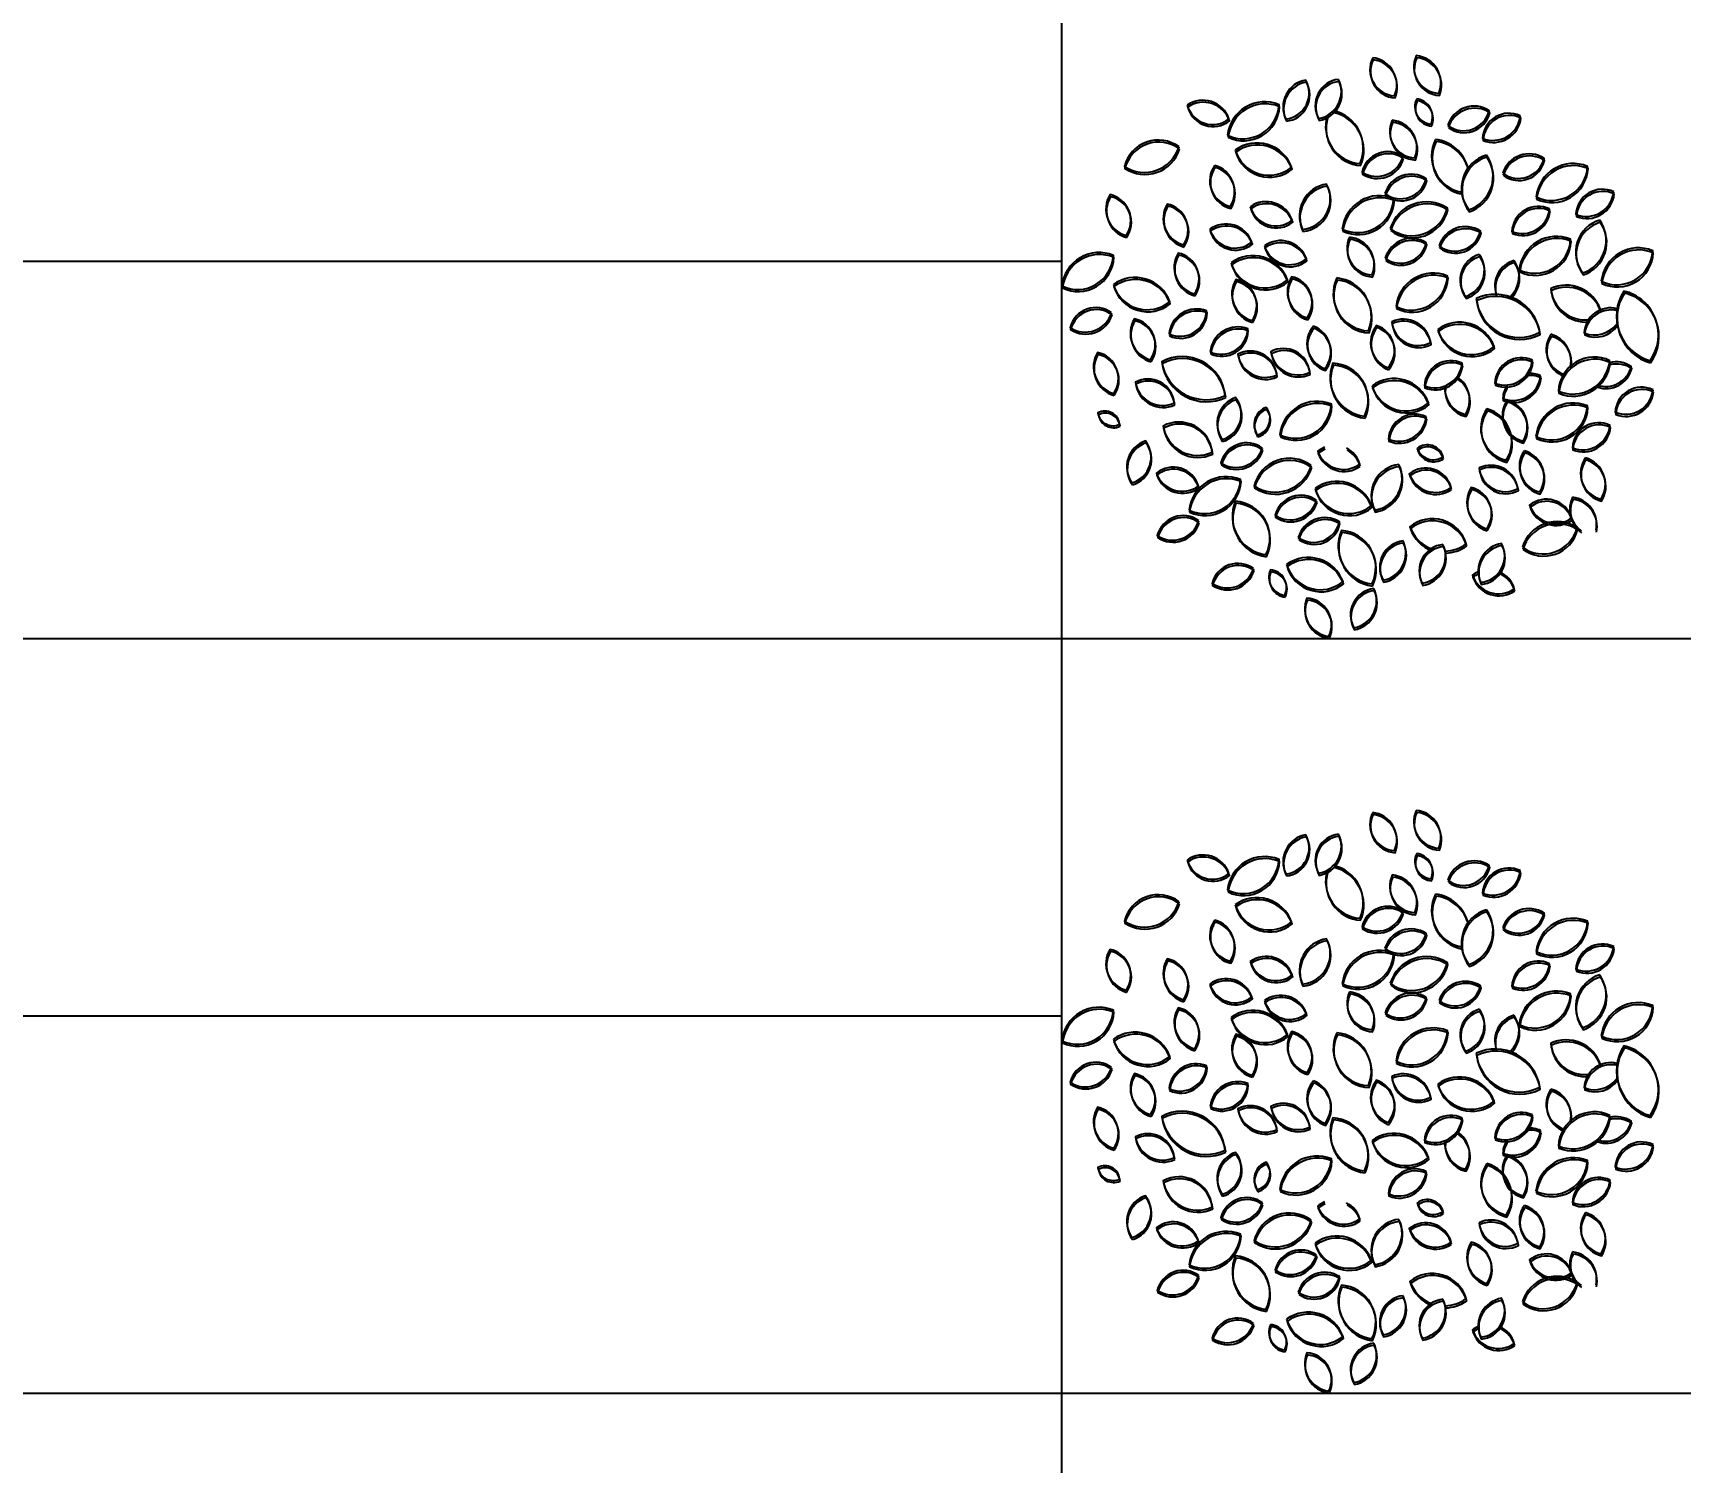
# Model space of a CAD drawing. Header units: inches. Extents: x 4350 to 28384, y -6772 to 993.
# Drawn here: x 15309.9 to 15389, y -1349.7 to -1281.5 of the extents above; entities that cross this region are included whole.
import ezdxf

# ---------------------------------------------------------------- set-up
doc = ezdxf.new("R2010")
doc.units = ezdxf.units.IN
doc.header["$MEASUREMENT"] = 0
doc.layers.add('ARREDAMENTO', color=2, linetype='Continuous', lineweight=18)
doc.layers.add('QUOTE', color=3, linetype='Continuous', lineweight=9)
doc.layers.add('ARREDI_attrezzature', color=7, linetype='Continuous')
doc.styles.get("Standard").update_dxf_attribs({"font": 'arial.ttf'})
doc.dimstyles.new('ook', dxfattribs={"dimtxt": 15, "dimasz": 10, "dimexe": 10, "dimexo": 10, "dimgap": 5, "dimtad": 1, "dimtoh": 1, "dimdec": 0, "dimzin": 0, "dimdsep": 46, "dimtxsty": 'Standard', "dimblk": 'OBLIQUE', "dimcen": 0.09, "dimdle": 10, "dimadec": 0, "dimazin": 0, "dimtfac": 1, "dimtdec": 0, "dimtofl": 0, "dimtmove": 0, "dimatfit": 3, "dimldrblk": 'OBLIQUE', "dimfxl": 1, "dimtfill": 2, "dimtfillclr": 1, "dimtolj": 1, "dimtzin": 0, "dimarcsym": 0})

# ---------------------------------------------------------------- blocks, each defined once
blk = doc.blocks.new('_Oblique')
at = {"color": 0, "linetype": 'ByBlock', "lineweight": -2}
blk.add_line((-0.5, -0.5), (0.5, 0.5), dxfattribs=at)
blk = doc.blocks.new('*D96')
at = {"layer": 'Defpoints', "color": 0, "transparency": 16777216}
for p in [(15335.606, -819.222), (15199.687, -1419.222), (15388.969, -1419.222)]:
    blk.add_point(p, dxfattribs=at)
at = {"layer": 'QUOTE', "color": 0, "lineweight": -2, "transparency": 16777216}
for p, q in [((15199.687, -809.222), (15199.687, -1429.222)), ((15325.606, -819.222), (15189.687, -819.222)), ((15378.969, -1419.222), (15189.687, -1419.222))]:
    blk.add_line(p, q, dxfattribs=at)
at = {"layer": 'QUOTE', "color": 0, "lineweight": -2, "transparency": 16777216, "xscale": 10, "yscale": 10, "zscale": 10}
for p, rotation in [((15199.687, -819.222), 90), ((15199.687, -1419.222), 270)]:
    blk.add_blockref('_Oblique', p, dxfattribs=dict(at, rotation=rotation))
at = {"layer": 'QUOTE', "color": 0, "transparency": 16777216, "insert": (15187.084, -1119.222), "char_height": 15, "attachment_point": 5, "rotation": 90, "bg_fill": 1, "box_fill_scale": 1.25, "bg_fill_color": 1, "bg_fill_transparency": 0}
blk.add_mtext('\\A1;600', dxfattribs=at)

msp = doc.modelspace()

# ---------------------------------------------------------------- linework, layer by layer
at = {"layer": 'ARREDAMENTO', "linetype": 'ByBlock', "lineweight": -3}
for points in [[(15375.872, -1282.576, 0.535384), (15376.949, -1284.376, 0.500203)], [(15373.793, -1282.676, 0.535384), (15374.833, -1284.497, 0.500203)], [(15373.82, -1282.773, 0.535384), (15374.859, -1284.595, 0.500203)], [(15375.898, -1282.674, 0.535384), (15376.975, -1284.474, 0.500203)], [(15369.651, -1285.609, 0.535384), (15370.602, -1283.74, 0.500203)], [(15369.677, -1285.706, 0.535384), (15370.628, -1283.837, 0.500203)], [(15372.163, -1283.71, 0.535384), (15371.212, -1285.579, 0.500203)], [(15372.189, -1283.807, 0.535384), (15371.238, -1285.676, 0.500203)], [(15364.942, -1284.945, 0.535384), (15366.937, -1285.591, 0.500203)], [(15364.967, -1285.041, 0.535384), (15366.962, -1285.688, 0.500203)], [(15366.867, -1286.374, 0.535384), (15369.323, -1284.916, 0.500203)], [(15366.893, -1286.47, 0.535384), (15369.349, -1285.013, 0.500203)], [(15375.892, -1284.639, 0.535384), (15376.579, -1285.842, 0.500203)], [(15375.918, -1284.737, 0.535384), (15376.605, -1285.94, 0.500203)], [(15377.378, -1285.906, 0.535384), (15379.353, -1285.203, 0.500203)], [(15374.726, -1285.658, 0.535384), (15375.803, -1287.457, 0.500203)], [(15374.752, -1285.756, 0.535384), (15375.829, -1287.555, 0.500203)], [(15377.403, -1286.004, 0.535384), (15379.379, -1285.301, 0.500203)], [(15380.835, -1285.45, 0.535384), (15379.032, -1286.52, 0.500203)], [(15380.861, -1285.549, 0.535384), (15379.057, -1286.619, 0.500203)], [(15364.553, -1286.932, 0.535384), (15361.95, -1287.859, 0.500203)], [(15364.578, -1287.029, 0.535384), (15361.976, -1287.955, 0.500203)], [(15367.233, -1287.084, 0.535384), (15369.923, -1287.898, 0.500203)], [(15367.259, -1287.181, 0.535384), (15369.948, -1287.995, 0.500203)], [(15375.243, -1287.391, 0.535384), (15373.283, -1288.135, 0.500203)], [(15375.269, -1287.489, 0.535384), (15373.308, -1288.233, 0.500203)], [(15379.219, -1287.322, 0.535384), (15378.383, -1289.926, 0.500203)], [(15379.994, -1288.184, 0.535384), (15381.97, -1287.48, 0.500203)], [(15366.26, -1287.81, 0.535384), (15366.997, -1289.773, 0.500203)], [(15366.286, -1287.906, 0.535384), (15367.022, -1289.87, 0.500203)], [(15379.245, -1287.42, 0.535384), (15378.408, -1290.024, 0.500203)], [(15380.019, -1288.282, 0.535384), (15381.995, -1287.579, 0.500203)], [(15381.586, -1289.316, 0.535384), (15384.042, -1287.859, 0.500203)], [(15381.611, -1289.415, 0.535384), (15384.067, -1287.958, 0.500203)], [(15370.442, -1290.865, 0.535384), (15371.596, -1288.702, 0.500203)], [(15370.467, -1290.962, 0.535384), (15371.621, -1288.799, 0.500203)], [(15374.375, -1289.154, 0.535384), (15376.35, -1288.45, 0.500203)], [(15374.4, -1289.252, 0.535384), (15376.376, -1288.548, 0.500203)], [(15362.028, -1291.161, 0.535384), (15361.263, -1289.208, 0.500203)], [(15362.053, -1291.257, 0.535384), (15361.288, -1289.304, 0.500203)], [(15364.762, -1291.608, 0.535384), (15363.997, -1289.656, 0.500203)], [(15367.955, -1289.782, 0.535384), (15369.95, -1290.428, 0.500203)], [(15367.98, -1289.878, 0.535384), (15369.975, -1290.525, 0.500203)], [(15372.344, -1290.848, 0.535384), (15374.8, -1289.39, 0.500203)], [(15372.369, -1290.945, 0.535384), (15374.826, -1289.488, 0.500203)], [(15374.626, -1290.823, 0.535384), (15377.354, -1289.852, 0.500203)], [(15374.651, -1290.921, 0.535384), (15377.379, -1289.95, 0.500203)], [(15385.29, -1289.076, 0.535384), (15383.487, -1290.146, 0.500203)], [(15385.315, -1289.176, 0.535384), (15383.512, -1290.246, 0.500203)], [(15364.787, -1291.705, 0.535384), (15364.022, -1289.752, 0.500203)], [(15382.234, -1289.891, 0.535384), (15380.431, -1290.962, 0.500203)], [(15382.259, -1289.99, 0.535384), (15380.456, -1291.06, 0.500203)], [(15384.626, -1290.427, 0.535384), (15383.819, -1292.94, 0.500203)], [(15366.021, -1290.86, 0.535384), (15368.028, -1291.468, 0.500203)], [(15366.046, -1290.957, 0.535384), (15368.053, -1291.565, 0.500203)], [(15372.688, -1291.239, 0.535384), (15373.765, -1293.038, 0.500203)], [(15374.39, -1292.243, 0.535384), (15376.351, -1291.499, 0.500203)], [(15376.959, -1291.654, 0.535384), (15378.934, -1290.95, 0.500203)], [(15376.984, -1291.752, 0.535384), (15378.959, -1291.049, 0.500203)], [(15380.779, -1292.793, 0.535384), (15383.235, -1291.336, 0.500203)], [(15380.804, -1292.892, 0.535384), (15383.26, -1291.435, 0.500203)], [(15384.651, -1290.526, 0.535384), (15383.843, -1293.039, 0.500203)], [(15358.969, -1293.563, 0.535384), (15361.425, -1292.105, 0.500203)], [(15358.993, -1293.658, 0.535384), (15361.45, -1292.201, 0.500203)], [(15365.284, -1293.945, 0.535384), (15364.519, -1291.993, 0.500203)], [(15365.308, -1294.041, 0.535384), (15364.543, -1292.089, 0.500203)], [(15368.625, -1291.654, 0.535384), (15370.633, -1292.262, 0.500203)], [(15368.65, -1291.751, 0.535384), (15370.657, -1292.359, 0.500203)], [(15372.713, -1291.336, 0.535384), (15373.789, -1293.136, 0.500203)], [(15374.415, -1292.341, 0.535384), (15376.375, -1291.597, 0.500203)], [(15378.879, -1292.065, 0.535384), (15378.236, -1294.061, 0.500203)], [(15384.698, -1293.339, 0.535384), (15387.154, -1291.882, 0.500203)], [(15384.723, -1293.438, 0.535384), (15387.179, -1291.981, 0.500203)], [(15367.037, -1292.458, 0.535384), (15369.727, -1293.272, 0.500203)], [(15367.062, -1292.554, 0.535384), (15369.751, -1293.369, 0.500203)], [(15378.904, -1292.163, 0.535384), (15378.26, -1294.159, 0.500203)], [(15361.422, -1293.498, 0.535384), (15364.112, -1294.313, 0.500203)], [(15361.447, -1293.594, 0.535384), (15364.136, -1294.409, 0.500203)], [(15368.033, -1295.211, 0.535384), (15367.268, -1293.258, 0.500203)], [(15368.057, -1295.307, 0.535384), (15367.292, -1293.355, 0.500203)], [(15370.667, -1295.085, 0.535384), (15369.93, -1293.122, 0.500203)], [(15370.691, -1295.182, 0.535384), (15369.955, -1293.219, 0.500203)], [(15372.082, -1293.182, 0.535384), (15373.593, -1295.705, 0.500203)], [(15372.107, -1293.28, 0.535384), (15373.617, -1295.803, 0.500203)], [(15374.906, -1294.547, 0.535384), (15377.362, -1293.089, 0.500203)], [(15374.93, -1294.644, 0.535384), (15377.387, -1293.187, 0.500203)], [(15378.733, -1294.165, 0.535384), (15381.763, -1295.774, 0.500203)], [(15378.758, -1294.263, 0.535384), (15381.787, -1295.873, 0.500203)], [(15387.021, -1297.133, 0.535384), (15385.773, -1293.806, 0.500203)], [(15387.045, -1297.233, 0.535384), (15385.797, -1293.906, 0.500203)], [(15361.336, -1294.844, 0.535384), (15359.36, -1295.548, 0.500203)], [(15361.36, -1294.94, 0.535384), (15359.384, -1295.643, 0.500203)], [(15363.193, -1297.082, 0.535384), (15362.428, -1295.13, 0.500203)], [(15363.217, -1297.178, 0.535384), (15362.452, -1295.225, 0.500203)], [(15364.08, -1295.851, 0.535384), (15365.867, -1294.755, 0.500203)], [(15364.104, -1295.947, 0.535384), (15365.892, -1294.851, 0.500203)], [(15374.701, -1295.27, 0.535384), (15376.552, -1296.253, 0.500203)], [(15374.725, -1295.367, 0.535384), (15376.576, -1296.352, 0.500203)], [(15366.044, -1296.708, 0.535384), (15367.832, -1295.612, 0.500203)], [(15366.068, -1296.804, 0.535384), (15367.856, -1295.708, 0.500203)], [(15370.97, -1295.48, 0.535384), (15371.515, -1297.505, 0.500203)], [(15370.994, -1295.577, 0.535384), (15371.539, -1297.602, 0.500203)], [(15374.519, -1297.472, 0.535384), (15373.974, -1295.447, 0.500203)], [(15374.543, -1297.57, 0.535384), (15373.998, -1295.545, 0.500203)], [(15376.893, -1295.634, 0.535384), (15379.583, -1296.448, 0.500203)], [(15376.917, -1295.732, 0.535384), (15379.607, -1296.547, 0.500203)], [(15361.437, -1298.689, 0.535384), (15360.672, -1296.736, 0.500203)], [(15361.461, -1298.784, 0.535384), (15360.696, -1296.832, 0.500203)], [(15369.214, -1297.801, 0.535384), (15367.362, -1296.817, 0.500203)], [(15369.237, -1297.898, 0.535384), (15367.386, -1296.914, 0.500203)], [(15370.788, -1297.682, 0.535384), (15368.936, -1296.698, 0.500203)], [(15370.812, -1297.779, 0.535384), (15368.96, -1296.795, 0.500203)], [(15366.755, -1298.787, 0.535384), (15363.726, -1297.177, 0.500203)], [(15366.779, -1298.884, 0.535384), (15363.749, -1297.273, 0.500203)], [(15373.406, -1299.769, 0.535384), (15371.896, -1297.246, 0.500203)], [(15373.43, -1299.867, 0.535384), (15371.92, -1297.344, 0.500203)], [(15378.063, -1297.252, 0.535384), (15376.26, -1298.322, 0.500203)], [(15378.087, -1297.35, 0.535384), (15376.283, -1298.42, 0.500203)], [(15381.409, -1297.101, 0.535384), (15379.621, -1298.197, 0.500203)], [(15381.433, -1297.2, 0.535384), (15379.645, -1298.296, 0.500203)], [(15385.106, -1297.127, 0.535384), (15382.65, -1298.584, 0.500203)], [(15385.13, -1297.226, 0.535384), (15382.674, -1298.683, 0.500203)], [(15364.325, -1299.138, 0.535384), (15362.473, -1298.154, 0.500203)], [(15364.348, -1299.234, 0.535384), (15362.496, -1298.25, 0.500203)], [(15373.761, -1298.321, 0.535384), (15376.451, -1299.135, 0.500203)], [(15373.785, -1298.419, 0.535384), (15376.474, -1299.233, 0.500203)], [(15387.164, -1298.517, 0.535384), (15385.361, -1299.587, 0.500203)], [(15366.609, -1300.887, 0.535384), (15367.253, -1298.891, 0.500203)], [(15366.633, -1300.983, 0.535384), (15367.276, -1298.987, 0.500203)], [(15369.366, -1300.66, 0.535384), (15371.822, -1299.202, 0.500203)], [(15369.389, -1300.757, 0.535384), (15371.846, -1299.3, 0.500203)], [(15380.205, -1299.007, 0.535384), (15380.97, -1300.959, 0.500203)], [(15380.229, -1299.105, 0.535384), (15380.993, -1301.058, 0.500203)], [(15381.582, -1300.738, 0.535384), (15384.038, -1299.281, 0.500203)], [(15387.188, -1298.617, 0.535384), (15385.384, -1299.687, 0.500203)], [(15361.717, -1300.162, 0.535384), (15360.685, -1299.613, 0.500203)], [(15361.74, -1300.257, 0.535384), (15360.708, -1299.709, 0.500203)], [(15368.294, -1300.668, 0.535384), (15368.716, -1299.359, 0.500203)], [(15368.317, -1300.765, 0.535384), (15368.739, -1299.456, 0.500203)], [(15376.349, -1299.803, 0.535384), (15374.546, -1300.873, 0.500203)], [(15376.373, -1299.901, 0.535384), (15374.569, -1300.971, 0.500203)], [(15379.245, -1299.424, 0.535384), (15380.166, -1301.88, 0.500203)], [(15379.269, -1299.523, 0.535384), (15380.189, -1301.978, 0.500203)], [(15381.605, -1300.837, 0.535384), (15384.061, -1299.38, 0.500203)], [(15366.141, -1301.489, 0.535384), (15363.796, -1300.246, 0.500203)], [(15366.164, -1301.585, 0.535384), (15363.82, -1300.342, 0.500203)], [(15385.119, -1300.213, 0.535384), (15383.316, -1301.283, 0.500203)], [(15385.142, -1300.312, 0.535384), (15383.339, -1301.382, 0.500203)], [(15362.304, -1302.952, 0.535384), (15362.947, -1300.956, 0.500203)], [(15362.327, -1303.048, 0.535384), (15362.97, -1301.052, 0.500203)], [(15368.53, -1301.298, 0.535384), (15366.554, -1302.002, 0.500203)], [(15368.553, -1301.395, 0.535384), (15366.577, -1302.098, 0.500203)], [(15377.148, -1301.707, 0.535384), (15375.918, -1301.308, 0.500203)], [(15377.171, -1301.805, 0.535384), (15375.941, -1301.406, 0.500203)], [(15381.028, -1301.427, 0.535384), (15381.765, -1303.39, 0.500203)], [(15381.051, -1301.525, 0.535384), (15381.787, -1303.489, 0.500203)], [(15365.479, -1303.102, 0.535384), (15363.472, -1302.495, 0.500203)], [(15365.502, -1303.199, 0.535384), (15363.495, -1302.591, 0.500203)], [(15370.862, -1302.129, 0.535384), (15368.135, -1303.1, 0.500203)], [(15370.885, -1302.226, 0.535384), (15368.158, -1303.197, 0.500203)], [(15375.047, -1302.086, 0.535384), (15373.893, -1304.25, 0.500203)], [(15375.07, -1302.184, 0.535384), (15373.916, -1304.347, 0.500203)], [(15377.534, -1303.17, 0.535384), (15375.539, -1302.524, 0.500203)], [(15377.557, -1303.268, 0.535384), (15375.562, -1302.622, 0.500203)], [(15378.868, -1302.244, 0.535384), (15380.721, -1303.226, 0.500203)], [(15378.891, -1302.342, 0.535384), (15380.744, -1303.325, 0.500203)], [(15383.948, -1301.763, 0.535384), (15384.684, -1303.726, 0.500203)], [(15383.971, -1301.862, 0.535384), (15384.707, -1303.826, 0.500203)], [(15365.035, -1304.252, 0.535384), (15367.491, -1302.794, 0.500203)], [(15365.058, -1304.348, 0.535384), (15367.514, -1302.891, 0.500203)], [(15371.046, -1303.224, 0.535384), (15373.735, -1304.038, 0.500203)], [(15371.068, -1303.321, 0.535384), (15373.758, -1304.136, 0.500203)], [(15368.7, -1306.381, 0.535384), (15367.246, -1303.833, 0.500203)], [(15368.722, -1306.477, 0.535384), (15367.268, -1303.929, 0.500203)], [(15371.114, -1303.798, 0.535384), (15369.138, -1304.501, 0.500203)], [(15371.137, -1303.895, 0.535384), (15369.161, -1304.598, 0.500203)], [(15379.228, -1305.142, 0.535384), (15378.492, -1303.179, 0.500203)], [(15379.251, -1305.24, 0.535384), (15378.515, -1303.277, 0.500203)], [(15383.281, -1304.63, 0.535384), (15381.274, -1304.023, 0.500203)], [(15383.304, -1304.73, 0.535384), (15381.297, -1304.121, 0.500203)], [(15365.495, -1304.768, 0.535384), (15363.519, -1305.472, 0.500203)], [(15365.517, -1304.864, 0.535384), (15363.542, -1305.567, 0.500203)], [(15370.245, -1305.56, 0.535384), (15372.206, -1304.816, 0.500203)], [(15370.268, -1305.657, 0.535384), (15372.229, -1304.914, 0.500203)], [(15373.755, -1307.779, 0.535384), (15372.298, -1305.228, 0.500203)], [(15373.777, -1307.877, 0.535384), (15372.321, -1305.325, 0.500203)], [(15380.936, -1306.019, 0.535384), (15383.538, -1305.093, 0.500203)], [(15380.958, -1306.118, 0.535384), (15383.561, -1305.192, 0.500203)], [(15375.24, -1305.728, 0.535384), (15374.289, -1307.597, 0.500203)], [(15375.263, -1305.826, 0.535384), (15374.311, -1307.695, 0.500203)], [(15377.146, -1305.897, 0.535384), (15376.159, -1307.747, 0.500203)], [(15377.169, -1305.995, 0.535384), (15376.182, -1307.845, 0.500203)], [(15378.951, -1307.702, 0.535384), (15379.938, -1305.851, 0.500203)], [(15378.973, -1307.8, 0.535384), (15379.96, -1305.95, 0.500203)], [(15368.111, -1307.046, 0.535384), (15366.135, -1307.749, 0.500203)], [(15368.133, -1307.142, 0.535384), (15366.158, -1307.846, 0.500203)], [(15369.597, -1308.313, 0.535384), (15368.91, -1307.11, 0.500203)], [(15369.688, -1306.853, 0.535384), (15372.377, -1307.667, 0.500203)], [(15369.71, -1306.95, 0.535384), (15372.4, -1307.765, 0.500203)], [(15369.619, -1308.41, 0.535384), (15368.932, -1307.206, 0.500203)], [(15371.695, -1310.276, 0.535384), (15370.656, -1308.455, 0.500203)], [(15371.717, -1310.373, 0.535384), (15370.678, -1308.552, 0.500203)], [(15373.847, -1307.998, 0.535384), (15372.896, -1309.867, 0.500203)], [(15373.869, -1308.095, 0.535384), (15372.917, -1309.964, 0.500203)], [(15373.793, -1318.676, 0.535384), (15374.833, -1320.497, 0.500203)], [(15373.82, -1318.773, 0.535384), (15374.859, -1320.595, 0.500203)], [(15375.872, -1318.576, 0.535384), (15376.949, -1320.376, 0.500203)], [(15375.898, -1318.674, 0.535384), (15376.975, -1320.474, 0.500203)], [(15369.651, -1321.609, 0.535384), (15370.602, -1319.74, 0.500203)], [(15372.163, -1319.71, 0.535384), (15371.212, -1321.579, 0.500203)], [(15369.677, -1321.706, 0.535384), (15370.628, -1319.837, 0.500203)], [(15372.189, -1319.807, 0.535384), (15371.238, -1321.676, 0.500203)], [(15364.942, -1320.945, 0.535384), (15366.937, -1321.591, 0.500203)], [(15364.967, -1321.041, 0.535384), (15366.962, -1321.688, 0.500203)], [(15366.867, -1322.374, 0.535384), (15369.323, -1320.916, 0.500203)], [(15366.893, -1322.47, 0.535384), (15369.349, -1321.013, 0.500203)], [(15375.892, -1320.639, 0.535384), (15376.579, -1321.842, 0.500203)], [(15375.918, -1320.737, 0.535384), (15376.605, -1321.94, 0.500203)], [(15377.378, -1321.906, 0.535384), (15379.353, -1321.203, 0.500203)], [(15377.403, -1322.004, 0.535384), (15379.379, -1321.301, 0.500203)], [(15380.835, -1321.45, 0.535384), (15379.032, -1322.52, 0.500203)], [(15374.726, -1321.658, 0.535384), (15375.803, -1323.457, 0.500203)], [(15374.752, -1321.756, 0.535384), (15375.829, -1323.555, 0.500203)], [(15380.861, -1321.549, 0.535384), (15379.057, -1322.619, 0.500203)], [(15364.553, -1322.932, 0.535384), (15361.95, -1323.859, 0.500203)], [(15364.578, -1323.029, 0.535384), (15361.976, -1323.955, 0.500203)], [(15367.233, -1323.084, 0.535384), (15369.923, -1323.898, 0.500203)], [(15367.259, -1323.181, 0.535384), (15369.948, -1323.995, 0.500203)], [(15375.243, -1323.391, 0.535384), (15373.283, -1324.135, 0.500203)], [(15375.269, -1323.489, 0.535384), (15373.308, -1324.233, 0.500203)], [(15379.219, -1323.322, 0.535384), (15378.383, -1325.926, 0.500203)], [(15379.245, -1323.42, 0.535384), (15378.408, -1326.024, 0.500203)], [(15379.994, -1324.184, 0.535384), (15381.97, -1323.48, 0.500203)], [(15380.019, -1324.282, 0.535384), (15381.995, -1323.579, 0.500203)], [(15381.586, -1325.316, 0.535384), (15384.042, -1323.859, 0.500203)], [(15366.26, -1323.81, 0.535384), (15366.997, -1325.773, 0.500203)], [(15366.286, -1323.906, 0.535384), (15367.022, -1325.87, 0.500203)], [(15374.375, -1325.154, 0.535384), (15376.35, -1324.45, 0.500203)], [(15374.4, -1325.252, 0.535384), (15376.376, -1324.548, 0.500203)], [(15381.611, -1325.415, 0.535384), (15384.067, -1323.958, 0.500203)], [(15362.028, -1327.161, 0.535384), (15361.263, -1325.208, 0.500203)], [(15362.053, -1327.257, 0.535384), (15361.288, -1325.304, 0.500203)], [(15370.442, -1326.865, 0.535384), (15371.596, -1324.702, 0.500203)], [(15370.467, -1326.962, 0.535384), (15371.621, -1324.799, 0.500203)], [(15372.344, -1326.848, 0.535384), (15374.8, -1325.39, 0.500203)], [(15385.29, -1325.076, 0.535384), (15383.487, -1326.146, 0.500203)], [(15385.315, -1325.176, 0.535384), (15383.512, -1326.246, 0.500203)], [(15364.762, -1327.608, 0.535384), (15363.997, -1325.656, 0.500203)], [(15364.787, -1327.705, 0.535384), (15364.022, -1325.752, 0.500203)], [(15367.955, -1325.782, 0.535384), (15369.95, -1326.428, 0.500203)], [(15367.98, -1325.878, 0.535384), (15369.975, -1326.525, 0.500203)], [(15372.369, -1326.945, 0.535384), (15374.826, -1325.488, 0.500203)], [(15374.626, -1326.823, 0.535384), (15377.354, -1325.852, 0.500203)], [(15374.651, -1326.921, 0.535384), (15377.379, -1325.95, 0.500203)], [(15382.234, -1325.891, 0.535384), (15380.431, -1326.962, 0.500203)], [(15382.259, -1325.99, 0.535384), (15380.456, -1327.06, 0.500203)], [(15366.021, -1326.86, 0.535384), (15368.028, -1327.468, 0.500203)], [(15366.046, -1326.957, 0.535384), (15368.053, -1327.565, 0.500203)], [(15376.959, -1327.654, 0.535384), (15378.934, -1326.95, 0.500203)], [(15376.984, -1327.752, 0.535384), (15378.959, -1327.049, 0.500203)], [(15384.626, -1326.427, 0.535384), (15383.819, -1328.94, 0.500203)], [(15384.651, -1326.526, 0.535384), (15383.843, -1329.039, 0.500203)], [(15368.625, -1327.654, 0.535384), (15370.633, -1328.262, 0.500203)], [(15368.65, -1327.751, 0.535384), (15370.657, -1328.359, 0.500203)], [(15372.688, -1327.239, 0.535384), (15373.765, -1329.038, 0.500203)], [(15372.713, -1327.336, 0.535384), (15373.789, -1329.136, 0.500203)], [(15374.39, -1328.243, 0.535384), (15376.351, -1327.499, 0.500203)], [(15374.415, -1328.341, 0.535384), (15376.375, -1327.597, 0.500203)], [(15380.779, -1328.793, 0.535384), (15383.235, -1327.336, 0.500203)], [(15380.804, -1328.892, 0.535384), (15383.26, -1327.435, 0.500203)], [(15358.969, -1329.563, 0.535384), (15361.425, -1328.105, 0.500203)], [(15358.993, -1329.658, 0.535384), (15361.45, -1328.201, 0.500203)], [(15365.284, -1329.945, 0.535384), (15364.519, -1327.993, 0.500203)], [(15365.308, -1330.041, 0.535384), (15364.543, -1328.089, 0.500203)], [(15367.037, -1328.458, 0.535384), (15369.727, -1329.272, 0.500203)], [(15367.062, -1328.554, 0.535384), (15369.751, -1329.369, 0.500203)], [(15378.879, -1328.065, 0.535384), (15378.236, -1330.061, 0.500203)], [(15378.904, -1328.163, 0.535384), (15378.26, -1330.159, 0.500203)], [(15384.698, -1329.339, 0.535384), (15387.154, -1327.882, 0.500203)], [(15384.723, -1329.438, 0.535384), (15387.179, -1327.981, 0.500203)], [(15361.422, -1329.498, 0.535384), (15364.112, -1330.313, 0.500203)], [(15361.447, -1329.594, 0.535384), (15364.136, -1330.409, 0.500203)], [(15368.033, -1331.211, 0.535384), (15367.268, -1329.258, 0.500203)], [(15370.667, -1331.085, 0.535384), (15369.93, -1329.122, 0.500203)], [(15370.691, -1331.182, 0.535384), (15369.955, -1329.219, 0.500203)], [(15372.082, -1329.182, 0.535384), (15373.593, -1331.705, 0.500203)], [(15374.906, -1330.547, 0.535384), (15377.362, -1329.089, 0.500203)], [(15374.93, -1330.644, 0.535384), (15377.387, -1329.187, 0.500203)], [(15368.057, -1331.307, 0.535384), (15367.292, -1329.355, 0.500203)], [(15372.107, -1329.28, 0.535384), (15373.617, -1331.803, 0.500203)], [(15378.733, -1330.165, 0.535384), (15381.763, -1331.774, 0.500203)], [(15378.758, -1330.263, 0.535384), (15381.787, -1331.873, 0.500203)], [(15387.021, -1333.133, 0.535384), (15385.773, -1329.806, 0.500203)], [(15387.045, -1333.233, 0.535384), (15385.797, -1329.906, 0.500203)], [(15361.336, -1330.844, 0.535384), (15359.36, -1331.548, 0.500203)], [(15361.36, -1330.94, 0.535384), (15359.384, -1331.643, 0.500203)], [(15364.08, -1331.851, 0.535384), (15365.867, -1330.755, 0.500203)], [(15364.104, -1331.947, 0.535384), (15365.892, -1330.851, 0.500203)], [(15363.193, -1333.082, 0.535384), (15362.428, -1331.13, 0.500203)], [(15363.217, -1333.178, 0.535384), (15362.452, -1331.225, 0.500203)], [(15366.044, -1332.708, 0.535384), (15367.832, -1331.612, 0.500203)], [(15366.068, -1332.804, 0.535384), (15367.856, -1331.708, 0.500203)], [(15370.97, -1331.48, 0.535384), (15371.515, -1333.505, 0.500203)], [(15370.994, -1331.577, 0.535384), (15371.539, -1333.602, 0.500203)], [(15374.519, -1333.472, 0.535384), (15373.974, -1331.447, 0.500203)], [(15374.543, -1333.57, 0.535384), (15373.998, -1331.545, 0.500203)], [(15374.701, -1331.27, 0.535384), (15376.552, -1332.253, 0.500203)], [(15374.725, -1331.367, 0.535384), (15376.576, -1332.352, 0.500203)], [(15376.893, -1331.634, 0.535384), (15379.583, -1332.448, 0.500203)], [(15376.917, -1331.732, 0.535384), (15379.607, -1332.547, 0.500203)], [(15361.437, -1334.689, 0.535384), (15360.672, -1332.736, 0.500203)], [(15361.461, -1334.784, 0.535384), (15360.696, -1332.832, 0.500203)], [(15366.755, -1334.787, 0.535384), (15363.726, -1333.177, 0.500203)], [(15366.779, -1334.884, 0.535384), (15363.749, -1333.273, 0.500203)], [(15369.214, -1333.801, 0.535384), (15367.362, -1332.817, 0.500203)], [(15369.237, -1333.898, 0.535384), (15367.386, -1332.914, 0.500203)], [(15370.788, -1333.682, 0.535384), (15368.936, -1332.698, 0.500203)], [(15370.812, -1333.779, 0.535384), (15368.96, -1332.795, 0.500203)], [(15378.063, -1333.252, 0.535384), (15376.26, -1334.322, 0.500203)], [(15381.409, -1333.101, 0.535384), (15379.621, -1334.197, 0.500203)], [(15381.433, -1333.2, 0.535384), (15379.645, -1334.296, 0.500203)], [(15385.106, -1333.127, 0.535384), (15382.65, -1334.584, 0.500203)], [(15385.13, -1333.226, 0.535384), (15382.674, -1334.683, 0.500203)], [(15364.325, -1335.138, 0.535384), (15362.473, -1334.154, 0.500203)], [(15373.406, -1335.769, 0.535384), (15371.896, -1333.246, 0.500203)], [(15373.43, -1335.867, 0.535384), (15371.92, -1333.344, 0.500203)], [(15373.761, -1334.321, 0.535384), (15376.451, -1335.135, 0.500203)], [(15378.087, -1333.35, 0.535384), (15376.283, -1334.42, 0.500203)], [(15364.348, -1335.234, 0.535384), (15362.496, -1334.25, 0.500203)], [(15373.785, -1334.419, 0.535384), (15376.474, -1335.233, 0.500203)], [(15387.164, -1334.517, 0.535384), (15385.361, -1335.587, 0.500203)], [(15387.188, -1334.617, 0.535384), (15385.384, -1335.687, 0.500203)], [(15361.717, -1336.162, 0.535384), (15360.685, -1335.613, 0.500203)], [(15366.609, -1336.887, 0.535384), (15367.253, -1334.891, 0.500203)], [(15366.633, -1336.983, 0.535384), (15367.276, -1334.987, 0.500203)], [(15368.294, -1336.668, 0.535384), (15368.716, -1335.359, 0.500203)], [(15368.317, -1336.765, 0.535384), (15368.739, -1335.456, 0.500203)], [(15369.366, -1336.66, 0.535384), (15371.822, -1335.202, 0.500203)], [(15369.389, -1336.757, 0.535384), (15371.846, -1335.3, 0.500203)], [(15379.245, -1335.424, 0.535384), (15380.166, -1337.88, 0.500203)], [(15379.269, -1335.523, 0.535384), (15380.189, -1337.978, 0.500203)], [(15380.205, -1335.007, 0.535384), (15380.97, -1336.959, 0.500203)], [(15380.229, -1335.105, 0.535384), (15380.993, -1337.058, 0.500203)], [(15381.582, -1336.738, 0.535384), (15384.038, -1335.281, 0.500203)], [(15381.605, -1336.837, 0.535384), (15384.061, -1335.38, 0.500203)], [(15361.74, -1336.257, 0.535384), (15360.708, -1335.709, 0.500203)], [(15366.141, -1337.489, 0.535384), (15363.796, -1336.246, 0.500203)], [(15366.164, -1337.585, 0.535384), (15363.82, -1336.342, 0.500203)], [(15376.349, -1335.803, 0.535384), (15374.546, -1336.873, 0.500203)], [(15376.373, -1335.901, 0.535384), (15374.569, -1336.971, 0.500203)], [(15385.119, -1336.213, 0.535384), (15383.316, -1337.283, 0.500203)], [(15385.142, -1336.312, 0.535384), (15383.339, -1337.382, 0.500203)], [(15362.304, -1338.952, 0.535384), (15362.947, -1336.956, 0.500203)], [(15362.327, -1339.048, 0.535384), (15362.97, -1337.052, 0.500203)], [(15368.53, -1337.298, 0.535384), (15366.554, -1338.002, 0.500203)], [(15368.553, -1337.395, 0.535384), (15366.577, -1338.098, 0.500203)], [(15377.148, -1337.707, 0.535384), (15375.918, -1337.308, 0.500203)], [(15370.862, -1338.129, 0.535384), (15368.135, -1339.1, 0.500203)], [(15370.885, -1338.226, 0.535384), (15368.158, -1339.197, 0.500203)], [(15377.171, -1337.805, 0.535384), (15375.941, -1337.406, 0.500203)], [(15381.028, -1337.427, 0.535384), (15381.765, -1339.39, 0.500203)], [(15381.051, -1337.525, 0.535384), (15381.787, -1339.489, 0.500203)], [(15383.948, -1337.763, 0.535384), (15384.684, -1339.726, 0.500203)], [(15383.971, -1337.862, 0.535384), (15384.707, -1339.826, 0.500203)], [(15365.479, -1339.102, 0.535384), (15363.472, -1338.495, 0.500203)], [(15365.502, -1339.199, 0.535384), (15363.495, -1338.591, 0.500203)], [(15365.035, -1340.252, 0.535384), (15367.491, -1338.794, 0.500203)], [(15365.058, -1340.348, 0.535384), (15367.514, -1338.891, 0.500203)], [(15375.047, -1338.086, 0.535384), (15373.893, -1340.25, 0.500203)], [(15375.07, -1338.184, 0.535384), (15373.916, -1340.347, 0.500203)], [(15377.534, -1339.17, 0.535384), (15375.539, -1338.524, 0.500203)], [(15377.557, -1339.268, 0.535384), (15375.562, -1338.622, 0.500203)], [(15378.868, -1338.244, 0.535384), (15380.721, -1339.226, 0.500203)], [(15378.891, -1338.342, 0.535384), (15380.744, -1339.325, 0.500203)], [(15371.114, -1339.798, 0.535384), (15369.138, -1340.501, 0.500203)], [(15371.046, -1339.224, 0.535384), (15373.735, -1340.038, 0.500203)], [(15371.068, -1339.321, 0.535384), (15373.758, -1340.136, 0.500203)], [(15379.228, -1341.142, 0.535384), (15378.492, -1339.179, 0.500203)], [(15379.251, -1341.24, 0.535384), (15378.515, -1339.277, 0.500203)], [(15368.7, -1342.381, 0.535384), (15367.246, -1339.833, 0.500203)], [(15368.722, -1342.477, 0.535384), (15367.268, -1339.929, 0.500203)], [(15371.137, -1339.895, 0.535384), (15369.161, -1340.598, 0.500203)], [(15383.281, -1340.63, 0.535384), (15381.274, -1340.023, 0.500203)], [(15383.304, -1340.73, 0.535384), (15381.297, -1340.121, 0.500203)], [(15365.495, -1340.768, 0.535384), (15363.519, -1341.472, 0.500203)], [(15365.517, -1340.864, 0.535384), (15363.542, -1341.567, 0.500203)], [(15370.245, -1341.56, 0.535384), (15372.206, -1340.816, 0.500203)], [(15370.268, -1341.657, 0.535384), (15372.229, -1340.914, 0.500203)], [(15380.936, -1342.019, 0.535384), (15383.538, -1341.093, 0.500203)], [(15380.958, -1342.118, 0.535384), (15383.561, -1341.192, 0.500203)], [(15373.755, -1343.779, 0.535384), (15372.298, -1341.228, 0.500203)], [(15373.777, -1343.877, 0.535384), (15372.321, -1341.325, 0.500203)], [(15375.24, -1341.728, 0.535384), (15374.289, -1343.597, 0.500203)], [(15375.263, -1341.826, 0.535384), (15374.311, -1343.695, 0.500203)], [(15377.146, -1341.897, 0.535384), (15376.159, -1343.747, 0.500203)], [(15378.951, -1343.702, 0.535384), (15379.938, -1341.851, 0.500203)], [(15369.688, -1342.853, 0.535384), (15372.377, -1343.667, 0.500203)], [(15369.71, -1342.95, 0.535384), (15372.4, -1343.765, 0.500203)], [(15377.169, -1341.995, 0.535384), (15376.182, -1343.845, 0.500203)], [(15378.973, -1343.8, 0.535384), (15379.96, -1341.95, 0.500203)], [(15368.111, -1343.046, 0.535384), (15366.135, -1343.749, 0.500203)], [(15368.133, -1343.142, 0.535384), (15366.158, -1343.846, 0.500203)], [(15369.597, -1344.313, 0.535384), (15368.91, -1343.11, 0.500203)], [(15369.619, -1344.41, 0.535384), (15368.932, -1343.206, 0.500203)], [(15373.847, -1343.998, 0.535384), (15372.896, -1345.867, 0.500203)], [(15373.869, -1344.095, 0.535384), (15372.917, -1345.964, 0.500203)], [(15371.695, -1346.276, 0.535384), (15370.656, -1344.455, 0.500203)], [(15371.717, -1346.373, 0.535384), (15370.678, -1344.552, 0.500203)]]:
    msp.add_lwpolyline(points, format="xyb", close=True, dxfattribs=at)
for points in [[(15371.63, -1285.43, 0.485783), (15373.191, -1287.724, 0.46813), (15371.922, -1285.206, 0.535384)], [(15371.655, -1285.527, 0.485783), (15373.216, -1287.822, 0.46813), (15371.948, -1285.303, 0.535384)], [(15376.789, -1286.571, 0.497857), (15378.036, -1289.092, 0.500203)], [(15376.814, -1286.669, 0.497857), (15378.061, -1289.19, 0.500203)], [(15378.338, -1287.938, 0.30861), (15376.789, -1286.571, 0.535384)], [(15378.363, -1288.037, 0.30861), (15376.814, -1286.669, 0.535384)], [(15380.534, -1292.349, 0.427879), (15379.683, -1293.961, 0.500203)], [(15380.558, -1292.448, 0.427879), (15379.708, -1294.06, 0.500203)], [(15380.344, -1294.078, 0.379729), (15380.534, -1292.349, 0.535384)], [(15380.369, -1294.177, 0.379729), (15380.558, -1292.448, 0.535384)], [(15384.658, -1294.704, 0.449067), (15382.285, -1293.689, 0.535384)], [(15384.683, -1294.803, 0.449067), (15382.309, -1293.788, 0.535384)], [(15382.285, -1293.689, 0.411154), (15384.086, -1295.177, 0.500203)], [(15382.309, -1293.788, 0.411154), (15384.11, -1295.276, 0.500203)], [(15385.452, -1294.648, 0.473768), (15383.88, -1295.803, 0.350042), (15385.45, -1295.349, 0.535384)], [(15385.476, -1294.748, 0.473768), (15383.904, -1295.902, 0.350042), (15385.475, -1295.449, 0.535384)], [(15382.295, -1295.87, 0.493715), (15382.901, -1297.776, 0.500203)], [(15382.32, -1295.969, 0.493715), (15382.925, -1297.875, 0.500203)], [(15383.232, -1297.383, 0.391787), (15382.295, -1295.87, 0.535384)], [(15383.256, -1297.483, 0.391787), (15382.32, -1295.969, 0.535384)], [(15384.495, -1298.289, 0.439965), (15386.128, -1297.404, 0.209361), (15385.093, -1297.223, 0.535384)], [(15384.519, -1298.388, 0.439965), (15386.152, -1297.504, 0.209361), (15385.117, -1297.323, 0.535384)], [(15377.236, -1298.332, 0.382111), (15378.221, -1299.694, 0.410997), (15377.809, -1297.897, 0.535384)], [(15377.259, -1298.43, 0.382111), (15378.244, -1299.792, 0.410997), (15377.832, -1297.996, 0.535384)], [(15380.214, -1298.285, 0.136045), (15380.001, -1298.923, 0.500203), (15381.804, -1297.853, 0.535384)], [(15380.238, -1298.383, 0.136045), (15380.024, -1299.022, 0.500203), (15381.828, -1297.952, 0.535384)], [(15381.804, -1297.853, 0.128884), (15381.177, -1297.732, 0.500203)], [(15381.828, -1297.952, 0.128884), (15381.201, -1297.83, 0.500203)], [(15371.5, -1301.255, 0.076845), (15371.169, -1301.451, 0.500203), (15373.176, -1302.059, 0.535384)], [(15371.523, -1301.352, 0.076845), (15371.192, -1301.549, 0.500203), (15373.199, -1302.157, 0.535384)], [(15373.176, -1302.059, 0.202478), (15372.55, -1301.305, 0.500203)], [(15373.199, -1302.157, 0.202478), (15372.573, -1301.402, 0.500203)], [(15383.328, -1303.639, 0.373165), (15383.737, -1305.238, 0.500203)], [(15383.351, -1303.738, 0.373165), (15383.759, -1305.337, 0.500203)], [(15384.448, -1305.21, 0.43907), (15383.328, -1303.639, 0.535384)], [(15384.47, -1305.309, 0.43907), (15383.351, -1303.738, 0.535384)], [(15378.255, -1305.868, 0.535384), (15375.566, -1305.053, 0.217069), (15376.586, -1306.092, 0.535384)], [(15378.278, -1305.966, 0.535384), (15375.588, -1305.151, 0.217069), (15376.609, -1306.19, 0.535384)], [(15377.247, -1306.208, 0.155177), (15378.255, -1305.868, 0.535384)], [(15377.269, -1306.306, 0.155177), (15378.278, -1305.966, 0.535384)], [(15378.828, -1307.194, 0.064212), (15378.552, -1307.36, 0.500203), (15380.547, -1308.007, 0.535384)], [(15378.85, -1307.293, 0.064212), (15378.574, -1307.459, 0.500203), (15380.569, -1308.105, 0.535384)], [(15380.547, -1308.007, 0.224005), (15379.842, -1307.195, 0.500203)], [(15380.569, -1308.105, 0.224005), (15379.864, -1307.294, 0.500203)], [(15371.63, -1321.43, 0.485783), (15373.191, -1323.724, 0.46813), (15371.922, -1321.206, 0.535384)], [(15371.655, -1321.527, 0.485783), (15373.216, -1323.822, 0.46813), (15371.948, -1321.303, 0.535384)], [(15376.789, -1322.571, 0.497857), (15378.036, -1325.092, 0.500203)], [(15376.814, -1322.669, 0.497857), (15378.061, -1325.19, 0.500203)], [(15378.338, -1323.938, 0.30861), (15376.789, -1322.571, 0.535384)], [(15378.363, -1324.037, 0.30861), (15376.814, -1322.669, 0.535384)], [(15380.534, -1328.349, 0.427879), (15379.683, -1329.961, 0.500203)], [(15380.558, -1328.448, 0.427879), (15379.708, -1330.06, 0.500203)], [(15380.344, -1330.078, 0.379729), (15380.534, -1328.349, 0.535384)], [(15380.369, -1330.177, 0.379729), (15380.558, -1328.448, 0.535384)], [(15384.658, -1330.704, 0.449067), (15382.285, -1329.689, 0.535384)], [(15382.285, -1329.689, 0.411154), (15384.086, -1331.177, 0.500203)], [(15384.683, -1330.803, 0.449067), (15382.309, -1329.788, 0.535384)], [(15382.309, -1329.788, 0.411154), (15384.11, -1331.276, 0.500203)], [(15385.452, -1330.648, 0.473768), (15383.88, -1331.803, 0.350042), (15385.45, -1331.349, 0.535384)], [(15385.476, -1330.748, 0.473768), (15383.904, -1331.902, 0.350042), (15385.475, -1331.449, 0.535384)], [(15382.295, -1331.87, 0.493715), (15382.901, -1333.776, 0.500203)], [(15382.32, -1331.969, 0.493715), (15382.925, -1333.875, 0.500203)], [(15383.232, -1333.383, 0.391787), (15382.295, -1331.87, 0.535384)], [(15383.256, -1333.483, 0.391787), (15382.32, -1331.969, 0.535384)], [(15384.495, -1334.289, 0.439965), (15386.128, -1333.404, 0.209361), (15385.093, -1333.223, 0.535384)], [(15377.236, -1334.332, 0.382111), (15378.221, -1335.694, 0.410997), (15377.809, -1333.897, 0.535384)], [(15377.259, -1334.43, 0.382111), (15378.244, -1335.792, 0.410997), (15377.832, -1333.996, 0.535384)], [(15380.214, -1334.285, 0.136045), (15380.001, -1334.923, 0.500203), (15381.804, -1333.853, 0.535384)], [(15380.238, -1334.383, 0.136045), (15380.024, -1335.022, 0.500203), (15381.828, -1333.952, 0.535384)], [(15381.804, -1333.853, 0.128884), (15381.177, -1333.732, 0.500203)], [(15381.828, -1333.952, 0.128884), (15381.201, -1333.83, 0.500203)], [(15384.519, -1334.388, 0.439965), (15386.152, -1333.504, 0.209361), (15385.117, -1333.323, 0.535384)], [(15371.5, -1337.255, 0.076845), (15371.169, -1337.451, 0.500203), (15373.176, -1338.059, 0.535384)], [(15371.523, -1337.352, 0.076845), (15371.192, -1337.549, 0.500203), (15373.199, -1338.157, 0.535384)], [(15373.176, -1338.059, 0.202478), (15372.55, -1337.305, 0.500203)], [(15373.199, -1338.157, 0.202478), (15372.573, -1337.402, 0.500203)], [(15383.328, -1339.639, 0.373165), (15383.737, -1341.238, 0.500203)], [(15383.351, -1339.738, 0.373165), (15383.759, -1341.337, 0.500203)], [(15384.448, -1341.21, 0.43907), (15383.328, -1339.639, 0.535384)], [(15384.47, -1341.309, 0.43907), (15383.351, -1339.738, 0.535384)], [(15378.255, -1341.868, 0.535384), (15375.566, -1341.053, 0.217069), (15376.586, -1342.092, 0.535384)], [(15378.278, -1341.966, 0.535384), (15375.588, -1341.151, 0.217069), (15376.609, -1342.19, 0.535384)], [(15377.247, -1342.208, 0.155177), (15378.255, -1341.868, 0.535384)], [(15377.269, -1342.306, 0.155177), (15378.278, -1341.966, 0.535384)], [(15378.828, -1343.194, 0.064212), (15378.552, -1343.36, 0.500203), (15380.547, -1344.007, 0.535384)], [(15378.85, -1343.293, 0.064212), (15378.574, -1343.459, 0.500203), (15380.569, -1344.105, 0.535384)], [(15380.547, -1344.007, 0.224005), (15379.842, -1343.195, 0.500203)], [(15380.569, -1344.105, 0.224005), (15379.864, -1343.294, 0.500203)]]:
    msp.add_lwpolyline(points, format="xyb", dxfattribs=at)
at = {"layer": 'ARREDI_attrezzature'}
for p, q in [((15358.969, -1419.222), (15358.969, -1148.373)), ((15278.969, -1292.373), (15358.969, -1292.373)), ((15278.969, -1310.373), (15388.969, -1310.373)), ((15278.969, -1328.373), (15358.969, -1328.373)), ((15278.969, -1328.373), (15358.969, -1328.373)), ((15278.969, -1346.373), (15388.969, -1346.373))]:
    msp.add_line(p, q, dxfattribs=at)

# ---------------------------------------------------------------- dimensions: what is measured, and where the dimension line sits
at = {"layer": 'QUOTE'}
dim = msp.add_linear_dim(base=(15199.687, -1419.222), p1=(15335.606, -819.222), p2=(15388.969, -1419.222), angle=90, dimstyle='ook', dxfattribs=at)
dim.commit()
dim.dimension.update_dxf_attribs({"geometry": '*D96', "text_midpoint": (15199.687, -1119.222), "dimtype": 160})

doc.saveas('drawing.dxf')
